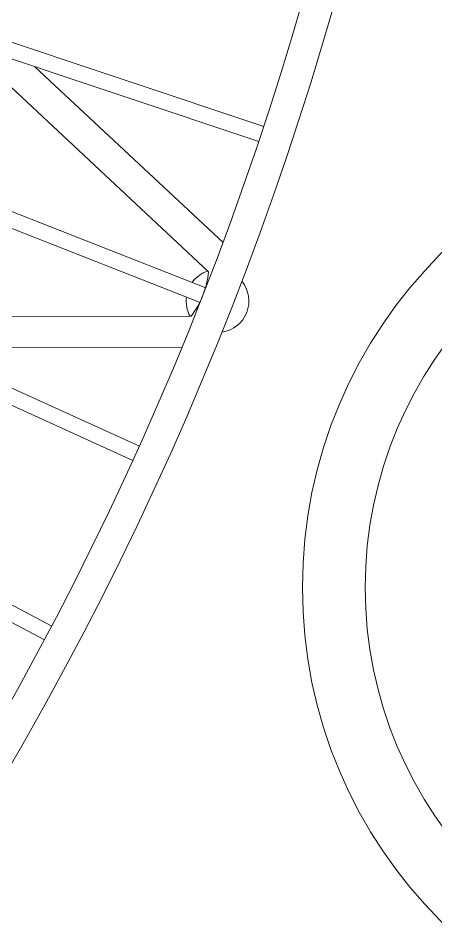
# Model space of a CAD drawing. Header units: millimetres. Extents: x 29001 to 40804, y -8833 to -5892.
# Drawn here: x 30267.12 to 30280.42, y -8603.76 to -8574.64 of the extents above; entities that cross this region are included whole.
import ezdxf

# ---------------------------------------------------------------- set-up
doc = ezdxf.new("R2010")
doc.units = ezdxf.units.MM
doc.layers.get('0').update_dxf_attribs({"lineweight": 0})
for name, color, linetype, lineweight in [('Auto_ince', 251, 'Continuous', 0), ('Auto_Tefriş', 32, 'Continuous', 0), ('saksı', 180, 'Continuous', 0), ('wipeout', 254, 'Continuous', 0), ('xxx_Auto_Tefris_Silik', 252, 'Continuous', 0)]:
    doc.layers.add(name, color=color, linetype=linetype, lineweight=lineweight)
doc.layers.add('xxx_Auto_Mobilya_Deri', color=7, linetype='Continuous', lineweight=0, true_color=0x666666)

# ---------------------------------------------------------------- blocks, each defined once
blk = doc.blocks.new('Sun köşe')
at = {"linetype": 'Continuous'}
blk.add_wipeout([(-42.093, 15.676), (-47.03, 16.293), (-53.326, 16.663), (-59.375, 16.169), (-63.572, 15.921), (-66.223, 19.81), (-65.912, 23.945), (-66.294, 27.175), (-67.465, 29.336), (-70.857, 33.594), (-71.967, 35.199), (-72.892, 36.742), (-73.755, 38.717), (-74.493, 42.544), (-74.861, 45.259), (-74.551, 47.913), (-74.302, 51.123), (-73.683, 53.715), (-71.335, 57.666), (-68.617, 61.739), (-65.714, 65.381), (-61.885, 68.961), (-59.6, 70.628), (-57.315, 71.924), (-53.796, 73.467), (-49.413, 74.641), (-46.388, 74.949), (-42.376, 75.628), (-38.858, 75.937), (-34.105, 75.752), (-29.6, 74.827), (-26.145, 73.963), (-21.145, 73.901), (-16.948, 73.902), (-14.109, 73.284), (-12.505, 73.038), (-9.866, 71.44), (-8.088, 71.243), (-4.534, 70.65), (0.601, 69.663), (3.958, 68.281), (7.808, 66.207), (11.066, 64.134), (14.521, 62.06), (18.37, 59.591), (20.641, 58.307), (24.984, 55.543), (27.748, 53.37), (29.821, 51.297), (32.781, 48.531), (35.249, 46.26), (36.63, 44.878), (38.407, 43.1), (46.311, 33.412), (46.904, 32.82), (50.653, 27.29), (53.021, 23.537), (55.585, 18.205), (58.247, 12.576), (60.812, 7.836), (62.389, 2.701), (63.768, -2.83), (65.872, -11.856), (67.742, -22.423), (68.033, -29.632), (67.14, -36.446), (66.347, -41.187), (65.751, -45.532), (63.378, -50.47), (60.709, -55.111), (53.198, -63.407), (50.432, -64.79), (45.987, -66.469), (41.542, -67.555), (38.58, -67.753), (34.333, -67.457), (30.68, -65.779), (25.152, -63.211), (21.895, -60.347), (18.539, -57.187), (16.072, -55.311), (14.294, -55.706), (11.923, -56.892), (9.949, -55.114), (10.247, -52.448), (11.928, -48.399), (12.622, -44.547), (11.045, -40.4), (10.158, -36.548), (9.47, -31.512), (9.573, -25.883), (8.194, -19.365), (7.012, -14.625), (4.646, -9.292), (2.377, -4.651), (-3, 1.721), (-7.539, 6.461), (-14.153, 11.3), (-20.57, 14.558), (-29.753, 16.632), (-36.467, 17.224)], dxfattribs=at).dxf.layer = 'wipeout'
at = {"layer": 'Auto_ince'}
for points in [[(31.665, 46.085), (25.405, 39.132, -1), (25.033, 39.467), (31.293, 46.419)], [(32.109, 33.166), (35.905, 41.879, 0.066927), (35.442, 42.49, 0.066927), (34.832, 42.955), (26.098, 39.175)], [(35.266, 42.665), (28.649, 36.052, 1), (29.002, 35.698), (35.619, 42.312)], [(39.035, 38.714), (32.083, 32.454, 1), (32.417, 32.082), (39.37, 38.342)], [(43.165, 33.859), (35.844, 28.035, 1), (36.155, 27.644), (43.476, 33.468)]]:
    blk.add_lwpolyline(points, format="xyb", dxfattribs=at)
for points in [[(26.633, 40.497), (34.158, 43.753)], [(36.703, 41.208), (32.845, 32.352)]]:
    blk.add_lwpolyline(points, dxfattribs=at)
for start, end in [(344.7756, 105.2244), (174.4395, 210.6562), (239.6113, 275.5605)]:
    blk.add_arc((35.795, 42.844), 1, start, end, dxfattribs=at)
at = {"layer": 'Auto_Tefriş'}
for radius in [105.355, 104.355, 95.499]:
    blk.add_arc((-38.349, -31.299), radius, 0, 90, dxfattribs=at)
at = {"layer": 'xxx_Auto_Mobilya_Deri'}
blk.add_lwpolyline([(12.035, -31.476, 0.414214), (-38.215, 18.774, -1.000001), (-38.215, 63.274, -0.414203), (56.534, -31.476, -1.00001)], format="xyb", close=True, dxfattribs=at)
at = {"layer": 'xxx_Auto_Tefris_Silik', "lineweight": 0}
blk.add_lwpolyline([(14.035, -31.476, 0.414214), (-38.215, 20.774, -1.000001), (-38.215, 61.274, -0.414203), (54.534, -31.476, -1.00001), (14.035, -31.476, -1.00001)], format="xyb", dxfattribs=at)
blk = doc.blocks.new('MOBİLYALAR')
at = {"linetype": 'Continuous', "rotation": 293.5877912512227}
blk.add_blockref('Sun köşe', (1075.086, -2246.182), dxfattribs=at)
at = {"layer": 'saksı'}
for radius in [15, 13]:
    blk.add_circle((1146.38, -2270.964), radius, dxfattribs=at)

msp = doc.modelspace()

# ---------------------------------------------------------------- block references
at = {"color": 6}
msp.add_blockref('MOBİLYALAR', (29144.792, -6321.799), dxfattribs=at)

doc.saveas('drawing.dxf')
